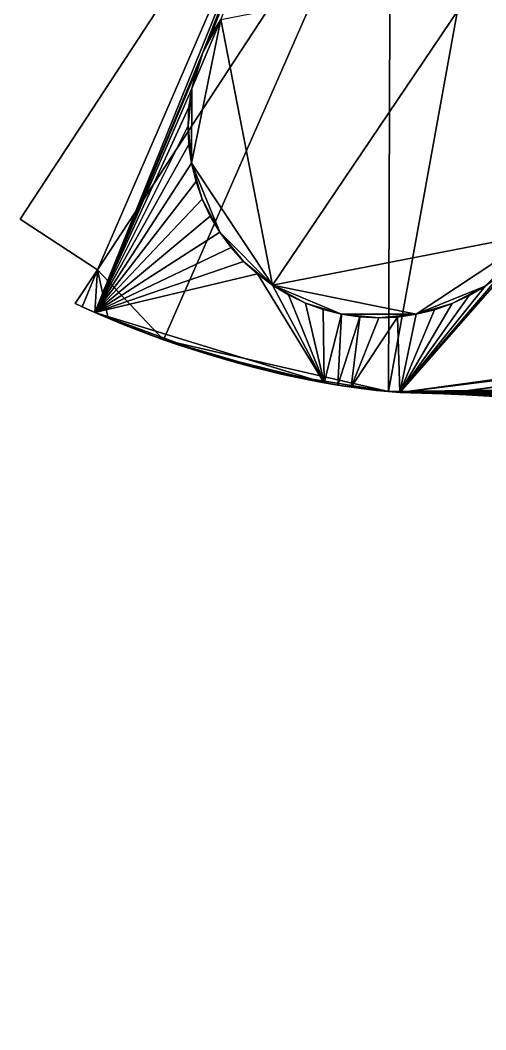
# Model space of a CAD drawing. Extents: x -90 to 90, y -51 to 49.
# Drawn here: x 1.77 to 11.86, y -31.8 to -9.91 of the extents above; entities that cross this region are included whole.
import ezdxf

# ---------------------------------------------------------------- set-up
doc = ezdxf.new("R2010")
doc.units = 0

msp = doc.modelspace()

# ---------------------------------------------------------------- linework, layer by layer
for points in [[(2.705, 26.198, 2), (6.97, 14.305, 2), (27.24, -17.456, 2)], [(2.705, 26.198, 2), (27.24, -17.456, 2), (27.369, -17.379, 2)], [(2.705, 26.198, 2), (27.369, -17.379, 2), (27.505, -17.316, 2)], [(2.705, 26.198, 2), (27.505, -17.316, 2), (27.647, -17.266, 2)], [(2.705, 26.198, 2), (27.647, -17.266, 2), (27.793, -17.23, 2)], [(2.705, 26.198, 2), (27.793, -17.23, 2), (68.159, -8.638, 2)], [(6.97, 14.305, 2), (10.697, 8.139, 2), (27.119, -17.545, 2)], [(6.97, 14.305, 2), (27.119, -17.545, 2), (27.24, -17.456, 2)], [(10.697, 8.139, 2), (12.822, -0.992, 2), (27.008, -17.646, 2)], [(10.697, 8.139, 2), (27.008, -17.646, 2), (27.119, -17.545, 2)], [(12.822, -0.992, 2), (9.795, -5.614, 2), (9.751, -17.958, 2)], [(12.822, -0.992, 2), (9.751, -17.958, 2), (26.906, -17.756, 2)], [(8.122, -4.519, 2), (1.767, -14.223, 2), (3.441, -15.319, 2)], [(3.441, -15.319, 0), (1.767, -14.223, 0), (8.122, -4.519, 0)], [(1.767, -14.223, 0), (1.767, -14.223, 2), (8.122, -4.519, 2)], [(1.767, -14.223, 0), (8.122, -4.519, 2), (8.122, -4.519, 0)], [(3.388, -16.245, 0), (3.441, -15.319, 0), (8.122, -4.519, 0)], [(5.728, -10.609, 0), (3.388, -16.245, 0), (8.122, -4.519, 0)], [(9.795, -5.614, 2), (8.122, -4.519, 2), (3.441, -15.319, 2)], [(5.903, -10.241, 0), (5.728, -10.609, 0), (8.122, -4.519, 0)], [(6.114, -9.893, 0), (5.903, -10.241, 0), (8.122, -4.519, 0)], [(9.795, -5.614, 2), (3.441, -15.319, 2), (4.876, -16.835, 2)], [(9.795, -5.614, 2), (4.876, -16.835, 2), (9.751, -17.958, 2)], [(65.253, -10.443, 0), (9.978, -8.083, 0), (9.572, -8.061, 0)], [(65.239, -10.128, 0), (65.253, -10.443, 0), (9.572, -8.061, 0)], [(65.249, -9.929, 0), (65.239, -10.128, 0), (9.572, -8.061, 0)], [(65.255, -9.813, 0), (65.249, -9.929, 0), (9.572, -8.061, 0)], [(67.507, -13.211, 0), (10.381, -8.144, 0), (9.978, -8.083, 0)], [(67.211, -13.103, 0), (67.507, -13.211, 0), (9.978, -8.083, 0)], [(66.926, -12.968, 0), (67.211, -13.103, 0), (9.978, -8.083, 0)], [(66.656, -12.804, 0), (66.926, -12.968, 0), (9.978, -8.083, 0)], [(66.404, -12.616, 0), (66.656, -12.804, 0), (9.978, -8.083, 0)], [(66.171, -12.403, 0), (66.404, -12.616, 0), (9.978, -8.083, 0)], [(66.12, -12.346, 0), (66.171, -12.403, 0), (9.978, -8.083, 0)], [(65.96, -12.169, 0), (66.12, -12.346, 0), (9.978, -8.083, 0)], [(65.773, -11.915, 0), (65.96, -12.169, 0), (9.978, -8.083, 0)], [(65.612, -11.644, 0), (65.773, -11.915, 0), (9.978, -8.083, 0)], [(65.479, -11.358, 0), (65.612, -11.644, 0), (9.978, -8.083, 0)], [(65.373, -11.061, 0), (65.479, -11.358, 0), (9.978, -8.083, 0)], [(65.298, -10.755, 0), (65.373, -11.061, 0), (9.978, -8.083, 0)], [(65.253, -10.443, 0), (65.298, -10.755, 0), (9.978, -8.083, 0)], [(67.813, -13.289, 0), (10.776, -8.244, 0), (10.381, -8.144, 0)], [(67.507, -13.211, 0), (67.813, -13.289, 0), (10.381, -8.144, 0)], [(83.747, -31.799, 0), (11.159, -8.383, 0), (10.776, -8.244, 0)], [(77.166, -26.539, 0), (83.747, -31.799, 0), (10.776, -8.244, 0)], [(68.024, -13.321, 0), (77.166, -26.539, 0), (10.776, -8.244, 0)], [(67.813, -13.289, 0), (68.024, -13.321, 0), (10.776, -8.244, 0)], [(83.747, -31.799, 0), (11.526, -8.559, 0), (11.159, -8.383, 0)], [(83.747, -31.799, 0), (11.875, -8.769, 0), (11.526, -8.559, 0)], [(7.237, -15.653, 0.2), (6.114, -9.893, 0.2), (11.875, -8.769, 0.2)], [(11.875, -8.769, 0.2), (12.998, -14.53, 0.2), (7.237, -15.653, 0.2)], [(5.483, -13.005, 0.2), (5.489, -11.386, 0.2), (6.114, -9.893, 0.2)], [(7.237, -15.653, 0.2), (5.483, -13.005, 0.2), (6.114, -9.893, 0.2)], [(5.489, -11.386, 0.2), (5.728, -10.609, 0.2), (6.114, -9.893, 0.2)], [(5.728, -10.609, 0.2), (5.903, -10.241, 0.2), (6.114, -9.893, 0.2)], [(6.114, -9.893, 0), (6.114, -9.893, 0.2), (5.903, -10.241, 0.2)], [(6.114, -9.893, 0), (5.903, -10.241, 0.2), (5.903, -10.241, 0)], [(5.903, -10.241, 0), (5.903, -10.241, 0.2), (5.728, -10.609, 0.2)], [(5.903, -10.241, 0), (5.728, -10.609, 0.2), (5.728, -10.609, 0)], [(5.728, -10.609, 0), (5.589, -10.992, 0), (3.388, -16.245, 0)], [(5.489, -11.386, 0.2), (5.589, -10.992, 0.2), (5.728, -10.609, 0.2)], [(5.728, -10.609, 0), (5.728, -10.609, 0.2), (5.589, -10.992, 0.2)], [(5.728, -10.609, 0), (5.589, -10.992, 0.2), (5.589, -10.992, 0)], [(5.589, -10.992, 0), (5.489, -11.386, 0), (3.388, -16.245, 0)], [(5.589, -10.992, 0), (5.589, -10.992, 0.2), (5.489, -11.386, 0.2)], [(5.589, -10.992, 0), (5.489, -11.386, 0.2), (5.489, -11.386, 0)], [(5.489, -11.386, 0), (5.427, -11.789, 0), (3.388, -16.245, 0)], [(5.406, -12.196, 0.2), (5.427, -11.789, 0.2), (5.489, -11.386, 0.2)], [(5.483, -13.005, 0.2), (5.406, -12.196, 0.2), (5.489, -11.386, 0.2)], [(5.489, -11.386, 0), (5.489, -11.386, 0.2), (5.427, -11.789, 0.2)], [(5.489, -11.386, 0), (5.427, -11.789, 0.2), (5.427, -11.789, 0)], [(5.427, -11.789, 0), (5.406, -12.196, 0), (3.388, -16.245, 0)], [(5.427, -11.789, 0.2), (5.406, -12.196, 0.2), (5.406, -12.196, 0)], [(5.427, -11.789, 0.2), (5.406, -12.196, 0), (5.427, -11.789, 0)], [(5.406, -12.196, 0), (5.424, -12.602, 0), (3.388, -16.245, 0)], [(5.406, -12.196, 0), (5.406, -12.196, 0.2), (5.424, -12.602, 0.2)], [(5.406, -12.196, 0), (5.424, -12.602, 0.2), (5.424, -12.602, 0)], [(5.483, -13.005, 0.2), (5.424, -12.602, 0.2), (5.406, -12.196, 0.2)], [(5.424, -12.602, 0), (5.483, -13.005, 0), (3.388, -16.245, 0)], [(5.424, -12.602, 0), (5.424, -12.602, 0.2), (5.483, -13.005, 0.2)], [(5.424, -12.602, 0), (5.483, -13.005, 0.2), (5.483, -13.005, 0)], [(5.483, -13.005, 0), (5.58, -13.401, 0), (3.388, -16.245, 0)], [(5.483, -13.005, 0), (5.483, -13.005, 0.2), (5.58, -13.401, 0.2)], [(5.483, -13.005, 0), (5.58, -13.401, 0.2), (5.58, -13.401, 0)], [(5.716, -13.785, 0.2), (5.58, -13.401, 0.2), (5.483, -13.005, 0.2)], [(6.097, -14.504, 0.2), (5.716, -13.785, 0.2), (5.483, -13.005, 0.2)], [(7.237, -15.653, 0.2), (6.097, -14.504, 0.2), (5.483, -13.005, 0.2)], [(5.58, -13.401, 0), (5.716, -13.785, 0), (3.388, -16.245, 0)], [(5.58, -13.401, 0), (5.58, -13.401, 0.2), (5.716, -13.785, 0.2)], [(5.58, -13.401, 0), (5.716, -13.785, 0.2), (5.716, -13.785, 0)], [(5.716, -13.785, 0), (5.889, -14.154, 0), (3.388, -16.245, 0)], [(5.716, -13.785, 0), (5.716, -13.785, 0.2), (5.889, -14.154, 0.2)], [(5.716, -13.785, 0), (5.889, -14.154, 0.2), (5.889, -14.154, 0)], [(6.097, -14.504, 0.2), (5.889, -14.154, 0.2), (5.716, -13.785, 0.2)], [(3.441, -15.319, 0), (3.441, -15.319, 2), (1.767, -14.223, 2)], [(3.441, -15.319, 0), (1.767, -14.223, 2), (1.767, -14.223, 0)], [(5.889, -14.154, 0), (6.097, -14.504, 0), (3.388, -16.245, 0)], [(5.889, -14.154, 0), (5.889, -14.154, 0.2), (6.097, -14.504, 0.2)], [(5.889, -14.154, 0), (6.097, -14.504, 0.2), (6.097, -14.504, 0)], [(6.097, -14.504, 0), (6.338, -14.832, 0), (3.388, -16.245, 0)], [(6.097, -14.504, 0), (6.097, -14.504, 0.2), (6.338, -14.832, 0.2)], [(6.097, -14.504, 0), (6.338, -14.832, 0.2), (6.338, -14.832, 0)], [(6.61, -15.135, 0.2), (6.338, -14.832, 0.2), (6.097, -14.504, 0.2)], [(7.237, -15.653, 0.2), (6.61, -15.135, 0.2), (6.097, -14.504, 0.2)], [(12.998, -14.53, 0.2), (10.35, -16.284, 0.2), (7.237, -15.653, 0.2)], [(12.998, -14.53, 0.2), (11.849, -15.67, 0.2), (10.35, -16.284, 0.2)], [(12.998, -14.53, 0.2), (12.479, -15.157, 0.2), (11.849, -15.67, 0.2)], [(6.338, -14.832, 0), (6.61, -15.135, 0), (3.388, -16.245, 0)], [(6.338, -14.832, 0), (6.338, -14.832, 0.2), (6.61, -15.135, 0.2)], [(6.338, -14.832, 0), (6.61, -15.135, 0.2), (6.61, -15.135, 0)], [(3.441, -15.319, 2), (2.961, -16.051, 2), (3.113, -16.121, 2)], [(3.388, -16.245, 0), (2.961, -16.051, 0), (3.441, -15.319, 0)], [(2.961, -16.051, 0), (2.961, -16.051, 2), (3.441, -15.319, 2)], [(2.961, -16.051, 0), (3.441, -15.319, 2), (3.441, -15.319, 0)], [(3.441, -15.319, 2), (3.113, -16.121, 2), (3.671, -16.368, 2)], [(6.61, -15.135, 0), (6.911, -15.409, 0), (3.388, -16.245, 0)], [(3.441, -15.319, 2), (3.671, -16.368, 2), (4.876, -16.835, 2)], [(6.61, -15.135, 0), (6.61, -15.135, 0.2), (6.911, -15.409, 0.2)], [(6.61, -15.135, 0), (6.911, -15.409, 0.2), (6.911, -15.409, 0)], [(7.237, -15.653, 0.2), (6.911, -15.409, 0.2), (6.61, -15.135, 0.2)], [(9.999, -17.976, 0), (12.177, -15.429, 0), (12.479, -15.157, 0)], [(27.783, -15.533, 0), (9.999, -17.976, 0), (12.479, -15.157, 0)], [(12.479, -15.157, 0.2), (12.177, -15.429, 0.2), (11.849, -15.67, 0.2)], [(6.911, -15.409, 0), (8.354, -17.768, 0), (3.388, -16.245, 0)], [(6.911, -15.409, 0), (7.237, -15.653, 0), (8.354, -17.768, 0)], [(6.911, -15.409, 0), (6.911, -15.409, 0.2), (7.237, -15.653, 0.2)], [(6.911, -15.409, 0), (7.237, -15.653, 0.2), (7.237, -15.653, 0)], [(9.999, -17.976, 0), (11.849, -15.67, 0), (12.177, -15.429, 0)], [(27.783, -15.533, 0), (27.471, -15.578, 0), (9.999, -17.976, 0)], [(11.849, -15.67, 0.2), (12.177, -15.429, 0.2), (12.177, -15.429, 0)], [(11.849, -15.67, 0.2), (12.177, -15.429, 0), (11.849, -15.67, 0)], [(7.237, -15.653, 0), (7.586, -15.864, 0), (8.354, -17.768, 0)], [(7.237, -15.653, 0.2), (7.586, -15.864, 0.2), (7.586, -15.864, 0)], [(7.237, -15.653, 0.2), (7.586, -15.864, 0), (7.237, -15.653, 0)], [(7.953, -16.039, 0.2), (7.586, -15.864, 0.2), (7.237, -15.653, 0.2)], [(8.731, -16.278, 0.2), (7.953, -16.039, 0.2), (7.237, -15.653, 0.2)], [(10.35, -16.284, 0.2), (8.731, -16.278, 0.2), (7.237, -15.653, 0.2)], [(27.471, -15.578, 0), (27.373, -15.602, 0), (9.999, -17.976, 0)], [(27.373, -15.602, 0), (27.164, -15.653, 0), (9.999, -17.976, 0)], [(27.164, -15.653, 0), (27.074, -15.685, 0), (9.999, -17.976, 0)], [(9.999, -17.976, 0), (11.498, -15.878, 0), (11.849, -15.67, 0)], [(27.074, -15.685, 0), (26.867, -15.759, 0), (9.999, -17.976, 0)], [(26.867, -15.759, 0), (26.723, -15.826, 0), (9.999, -17.976, 0)], [(11.849, -15.67, 0.2), (11.13, -16.051, 0.2), (10.35, -16.284, 0.2)], [(11.849, -15.67, 0.2), (11.498, -15.878, 0.2), (11.13, -16.051, 0.2)], [(11.498, -15.878, 0.2), (11.849, -15.67, 0.2), (11.849, -15.67, 0)], [(11.498, -15.878, 0.2), (11.849, -15.67, 0), (11.498, -15.878, 0)], [(7.586, -15.864, 0), (7.953, -16.039, 0), (8.354, -17.768, 0)], [(7.586, -15.864, 0), (7.586, -15.864, 0.2), (7.953, -16.039, 0.2)], [(7.586, -15.864, 0), (7.953, -16.039, 0.2), (7.953, -16.039, 0)], [(26.723, -15.826, 0), (26.582, -15.892, 0), (9.999, -17.976, 0)], [(9.999, -17.976, 0), (11.13, -16.051, 0), (11.498, -15.878, 0)], [(26.582, -15.892, 0), (10.941, -18.008, 0), (9.999, -17.976, 0)], [(26.582, -15.892, 0), (26.405, -15.997, 0), (10.941, -18.008, 0)], [(11.13, -16.051, 0.2), (11.498, -15.878, 0.2), (11.498, -15.878, 0)], [(11.13, -16.051, 0.2), (11.498, -15.878, 0), (11.13, -16.051, 0)], [(3.388, -16.245, 0), (3.113, -16.121, 0), (2.961, -16.051, 0)], [(3.113, -16.121, 0), (3.113, -16.121, 2), (2.961, -16.051, 2)], [(3.113, -16.121, 0), (2.961, -16.051, 2), (2.961, -16.051, 0)], [(3.113, -16.121, 2), (3.388, -16.245, 2), (3.671, -16.368, 2)], [(3.388, -16.245, 0), (3.388, -16.245, 2), (3.113, -16.121, 2)], [(3.388, -16.245, 0), (3.113, -16.121, 2), (3.113, -16.121, 0)], [(7.953, -16.039, 0), (8.336, -16.178, 0), (8.354, -17.768, 0)], [(7.953, -16.039, 0), (7.953, -16.039, 0.2), (8.336, -16.178, 0.2)], [(7.953, -16.039, 0), (8.336, -16.178, 0.2), (8.336, -16.178, 0)], [(8.731, -16.278, 0.2), (8.336, -16.178, 0.2), (7.953, -16.039, 0.2)], [(8.336, -16.178, 0), (8.731, -16.278, 0), (8.354, -17.768, 0)], [(8.336, -16.178, 0), (8.336, -16.178, 0.2), (8.731, -16.278, 0.2)], [(8.336, -16.178, 0), (8.731, -16.278, 0.2), (8.731, -16.278, 0)], [(9.999, -17.976, 0), (10.746, -16.187, 0), (11.13, -16.051, 0)], [(9.999, -17.976, 0), (10.35, -16.284, 0), (10.746, -16.187, 0)], [(11.13, -16.051, 0.2), (10.746, -16.187, 0.2), (10.35, -16.284, 0.2)], [(10.35, -16.284, 0.2), (10.746, -16.187, 0.2), (10.746, -16.187, 0)], [(10.35, -16.284, 0.2), (10.746, -16.187, 0), (10.35, -16.284, 0)], [(10.746, -16.187, 0.2), (11.13, -16.051, 0.2), (11.13, -16.051, 0)], [(10.746, -16.187, 0.2), (11.13, -16.051, 0), (10.746, -16.187, 0)], [(26.405, -15.997, 0), (11.435, -18.029, 0), (10.941, -18.008, 0)], [(26.405, -15.997, 0), (26.311, -16.053, 0), (11.435, -18.029, 0)], [(26.311, -16.053, 0), (11.934, -18.061, 0), (11.435, -18.029, 0)], [(3.963, -16.489, 0), (3.671, -16.368, 0), (3.388, -16.245, 0)], [(4.566, -16.723, 0), (3.963, -16.489, 0), (3.388, -16.245, 0)], [(5.827, -17.149, 0), (4.566, -16.723, 0), (3.388, -16.245, 0)], [(8.354, -17.768, 0), (5.827, -17.149, 0), (3.388, -16.245, 0)], [(3.671, -16.368, 0), (3.671, -16.368, 2), (3.388, -16.245, 2)], [(3.671, -16.368, 0), (3.388, -16.245, 2), (3.388, -16.245, 0)], [(3.671, -16.368, 2), (3.963, -16.489, 2), (4.261, -16.607, 2)], [(3.671, -16.368, 2), (4.261, -16.607, 2), (4.876, -16.835, 2)], [(3.963, -16.489, 0), (3.963, -16.489, 2), (3.671, -16.368, 2)], [(3.963, -16.489, 0), (3.671, -16.368, 2), (3.671, -16.368, 0)], [(8.651, -17.818, 0), (8.354, -17.768, 0), (8.731, -16.278, 0)], [(8.651, -17.818, 0), (8.731, -16.278, 0), (9.134, -16.34, 0)], [(9.134, -16.34, 0), (8.94, -17.863, 0), (8.651, -17.818, 0)], [(8.731, -16.278, 0), (8.731, -16.278, 0.2), (9.134, -16.34, 0.2)], [(8.731, -16.278, 0), (9.134, -16.34, 0.2), (9.134, -16.34, 0)], [(9.54, -16.361, 0.2), (9.134, -16.34, 0.2), (8.731, -16.278, 0.2)], [(10.35, -16.284, 0.2), (9.54, -16.361, 0.2), (8.731, -16.278, 0.2)], [(8.94, -17.863, 0), (9.134, -16.34, 0), (9.54, -16.361, 0)], [(8.94, -17.863, 0), (9.54, -16.361, 0), (9.947, -16.343, 0)], [(9.999, -17.976, 0), (8.94, -17.863, 0), (9.947, -16.343, 0)], [(9.134, -16.34, 0), (9.134, -16.34, 0.2), (9.54, -16.361, 0.2)], [(9.134, -16.34, 0), (9.54, -16.361, 0.2), (9.54, -16.361, 0)], [(10.35, -16.284, 0.2), (9.947, -16.343, 0.2), (9.54, -16.361, 0.2)], [(9.54, -16.361, 0.2), (9.947, -16.343, 0.2), (9.947, -16.343, 0)], [(9.54, -16.361, 0.2), (9.947, -16.343, 0), (9.54, -16.361, 0)], [(9.999, -17.976, 0), (9.947, -16.343, 0), (10.35, -16.284, 0)], [(9.947, -16.343, 0.2), (10.35, -16.284, 0.2), (10.35, -16.284, 0)], [(9.947, -16.343, 0.2), (10.35, -16.284, 0), (9.947, -16.343, 0)], [(4.566, -16.723, 0), (4.261, -16.607, 0), (3.963, -16.489, 0)], [(4.261, -16.607, 0), (4.261, -16.607, 2), (3.963, -16.489, 2)], [(4.261, -16.607, 0), (3.963, -16.489, 2), (3.963, -16.489, 0)], [(4.261, -16.607, 2), (4.566, -16.723, 2), (4.876, -16.835, 2)], [(4.566, -16.723, 0), (4.566, -16.723, 2), (4.261, -16.607, 2)], [(4.566, -16.723, 0), (4.261, -16.607, 2), (4.261, -16.607, 0)], [(5.19, -16.944, 0), (4.876, -16.835, 0), (4.566, -16.723, 0)], [(5.827, -17.149, 0), (5.19, -16.944, 0), (4.566, -16.723, 0)], [(4.876, -16.835, 0), (4.876, -16.835, 2), (4.566, -16.723, 2)], [(4.876, -16.835, 0), (4.566, -16.723, 2), (4.566, -16.723, 0)], [(4.876, -16.835, 2), (5.19, -16.944, 2), (5.507, -17.048, 2)], [(4.876, -16.835, 2), (5.507, -17.048, 2), (6.149, -17.245, 2)], [(4.876, -16.835, 2), (6.149, -17.245, 2), (7.428, -17.578, 2)], [(4.876, -16.835, 2), (7.428, -17.578, 2), (9.751, -17.958, 2)], [(5.19, -16.944, 0), (5.19, -16.944, 2), (4.876, -16.835, 2)], [(5.19, -16.944, 0), (4.876, -16.835, 2), (4.876, -16.835, 0)], [(5.827, -17.149, 0), (5.507, -17.048, 0), (5.19, -16.944, 0)], [(5.507, -17.048, 0), (5.507, -17.048, 2), (5.19, -16.944, 2)], [(5.507, -17.048, 0), (5.19, -16.944, 2), (5.19, -16.944, 0)], [(5.507, -17.048, 2), (5.827, -17.149, 2), (6.149, -17.245, 2)], [(5.827, -17.149, 0), (5.827, -17.149, 2), (5.507, -17.048, 2)], [(5.827, -17.149, 0), (5.507, -17.048, 2), (5.507, -17.048, 0)], [(6.47, -17.336, 0), (6.149, -17.245, 0), (5.827, -17.149, 0)], [(7.111, -17.503, 0), (6.47, -17.336, 0), (5.827, -17.149, 0)], [(8.354, -17.768, 0), (7.111, -17.503, 0), (5.827, -17.149, 0)], [(6.149, -17.245, 0), (6.149, -17.245, 2), (5.827, -17.149, 2)], [(6.149, -17.245, 0), (5.827, -17.149, 2), (5.827, -17.149, 0)], [(6.149, -17.245, 2), (6.47, -17.336, 2), (6.791, -17.422, 2)], [(6.149, -17.245, 2), (6.791, -17.422, 2), (7.428, -17.578, 2)], [(6.47, -17.336, 0), (6.47, -17.336, 2), (6.149, -17.245, 2)], [(6.47, -17.336, 0), (6.149, -17.245, 2), (6.149, -17.245, 0)], [(7.111, -17.503, 0), (6.791, -17.422, 0), (6.47, -17.336, 0)], [(6.791, -17.422, 0), (6.791, -17.422, 2), (6.47, -17.336, 2)], [(6.791, -17.422, 0), (6.47, -17.336, 2), (6.47, -17.336, 0)], [(6.791, -17.422, 2), (7.111, -17.503, 2), (7.428, -17.578, 2)], [(7.111, -17.503, 0), (7.111, -17.503, 2), (6.791, -17.422, 2)], [(7.111, -17.503, 0), (6.791, -17.422, 2), (6.791, -17.422, 0)], [(7.742, -17.647, 0), (7.428, -17.578, 0), (7.111, -17.503, 0)], [(8.354, -17.768, 0), (7.742, -17.647, 0), (7.111, -17.503, 0)], [(7.428, -17.578, 0), (7.428, -17.578, 2), (7.111, -17.503, 2)], [(7.428, -17.578, 0), (7.111, -17.503, 2), (7.111, -17.503, 0)], [(7.428, -17.578, 2), (7.742, -17.647, 2), (8.051, -17.71, 2)], [(7.428, -17.578, 2), (8.051, -17.71, 2), (8.651, -17.818, 2)], [(7.428, -17.578, 2), (8.651, -17.818, 2), (9.751, -17.958, 2)], [(7.742, -17.647, 0), (7.742, -17.647, 2), (7.428, -17.578, 2)], [(7.742, -17.647, 0), (7.428, -17.578, 2), (7.428, -17.578, 0)], [(8.354, -17.768, 0), (8.051, -17.71, 0), (7.742, -17.647, 0)], [(8.051, -17.71, 0), (8.051, -17.71, 2), (7.742, -17.647, 2)], [(8.051, -17.71, 0), (7.742, -17.647, 2), (7.742, -17.647, 0)], [(8.051, -17.71, 2), (8.354, -17.768, 2), (8.651, -17.818, 2)], [(8.354, -17.768, 0), (8.354, -17.768, 2), (8.051, -17.71, 2)], [(8.354, -17.768, 0), (8.051, -17.71, 2), (8.051, -17.71, 0)], [(8.651, -17.818, 0), (8.651, -17.818, 2), (8.354, -17.768, 2)], [(8.651, -17.818, 0), (8.354, -17.768, 2), (8.354, -17.768, 0)], [(8.651, -17.818, 2), (8.94, -17.863, 2), (9.221, -17.901, 2)], [(8.651, -17.818, 2), (9.221, -17.901, 2), (9.751, -17.958, 2)], [(8.94, -17.863, 0), (8.94, -17.863, 2), (8.651, -17.818, 2)], [(8.94, -17.863, 0), (8.651, -17.818, 2), (8.651, -17.818, 0)], [(9.491, -17.933, 0), (9.221, -17.901, 0), (8.94, -17.863, 0)], [(9.999, -17.976, 0), (9.491, -17.933, 0), (8.94, -17.863, 0)], [(9.221, -17.901, 0), (9.221, -17.901, 2), (8.94, -17.863, 2)], [(9.221, -17.901, 0), (8.94, -17.863, 2), (8.94, -17.863, 0)], [(9.221, -17.901, 2), (9.491, -17.933, 2), (9.751, -17.958, 2)], [(9.491, -17.933, 0), (9.491, -17.933, 2), (9.221, -17.901, 2)], [(9.491, -17.933, 0), (9.221, -17.901, 2), (9.221, -17.901, 0)], [(9.999, -17.976, 0), (9.751, -17.958, 0), (9.491, -17.933, 0)], [(9.751, -17.958, 0), (9.751, -17.958, 2), (9.491, -17.933, 2)], [(9.751, -17.958, 0), (9.491, -17.933, 2), (9.491, -17.933, 0)], [(9.751, -17.958, 2), (26.817, -17.877, 2), (26.906, -17.756, 2)], [(9.751, -17.958, 2), (26.739, -18.005, 2), (26.817, -17.877, 2)], [(9.751, -17.958, 2), (9.999, -17.976, 2), (10.941, -18.008, 2)], [(9.751, -17.958, 2), (10.941, -18.008, 2), (26.586, -18.427, 2)], [(9.751, -17.958, 2), (26.586, -18.427, 2), (26.623, -18.282, 2)], [(9.751, -17.958, 2), (26.623, -18.282, 2), (26.674, -18.141, 2)], [(9.751, -17.958, 2), (26.674, -18.141, 2), (26.739, -18.005, 2)], [(9.999, -17.976, 0), (9.999, -17.976, 2), (9.751, -17.958, 2)], [(9.999, -17.976, 0), (9.751, -17.958, 2), (9.751, -17.958, 0)], [(9.999, -17.976, 2), (10.233, -17.989, 2), (10.941, -18.008, 2)], [(10.941, -18.008, 0), (10.233, -17.989, 0), (9.999, -17.976, 0)], [(10.233, -17.989, 0), (10.233, -17.989, 2), (9.999, -17.976, 2)], [(10.233, -17.989, 0), (9.999, -17.976, 2), (9.999, -17.976, 0)], [(10.233, -17.989, 2), (10.479, -17.996, 2), (10.941, -18.008, 2)], [(10.941, -18.008, 0), (10.479, -17.996, 0), (10.233, -17.989, 0)], [(10.479, -17.996, 0), (10.479, -17.996, 2), (10.233, -17.989, 2)], [(10.479, -17.996, 0), (10.233, -17.989, 2), (10.233, -17.989, 0)], [(10.941, -18.008, 0), (10.941, -18.008, 2), (10.479, -17.996, 2)], [(10.941, -18.008, 0), (10.479, -17.996, 2), (10.479, -17.996, 0)], [(10.941, -18.008, 2), (11.435, -18.029, 2), (26.563, -18.576, 2)], [(10.941, -18.008, 2), (26.563, -18.576, 2), (26.586, -18.427, 2)], [(11.435, -18.029, 0), (11.435, -18.029, 2), (10.941, -18.008, 2)], [(11.435, -18.029, 0), (10.941, -18.008, 2), (10.941, -18.008, 0)], [(11.435, -18.029, 2), (11.934, -18.061, 2), (26.562, -18.868, 2)], [(11.435, -18.029, 2), (26.562, -18.868, 2), (26.555, -18.726, 2)], [(11.435, -18.029, 2), (26.555, -18.726, 2), (26.563, -18.576, 2)], [(11.934, -18.061, 0), (11.934, -18.061, 2), (11.435, -18.029, 2)], [(11.934, -18.061, 0), (11.435, -18.029, 2), (11.435, -18.029, 0)]]:
    msp.add_3dface(points)

doc.saveas('drawing.dxf')
